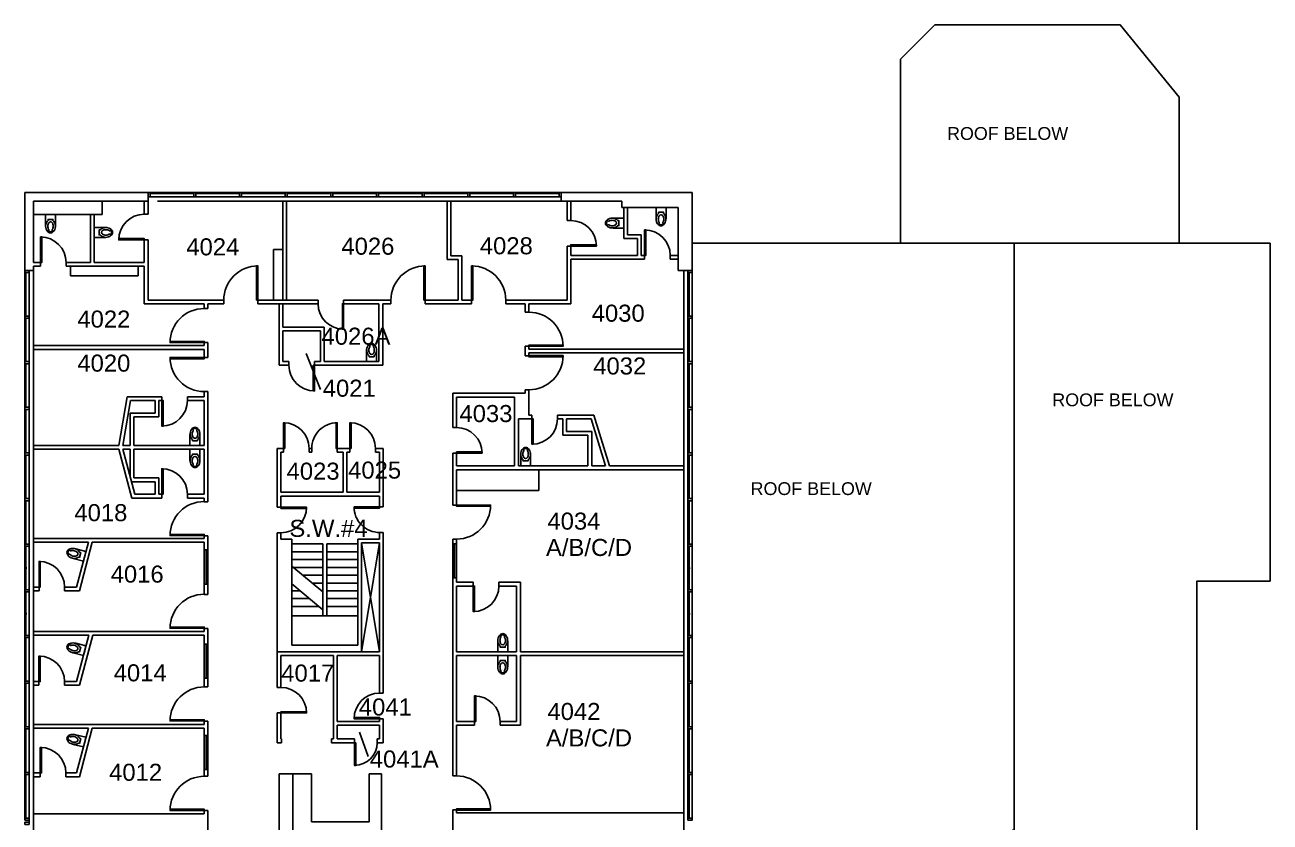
# Model space of a CAD drawing. Header units: inches. Extents: x -1050 to 5570, y -48 to 4302.
# Drawn here: x 2358 to 4110, y 3179 to 4302 of the extents above; entities that cross this region are included whole.
import ezdxf

# ---------------------------------------------------------------- set-up
doc = ezdxf.new("R2010")
doc.units = ezdxf.units.IN
doc.header["$LTSCALE"] = 98
doc.header["$MEASUREMENT"] = 0
doc.layers.get('0').update_dxf_attribs({"linetype": 'CONTINUOUS'})
for name, color, linetype in [('A-ANNO-ROOM', 4, 'CONTINUOUS'), ('A-ANNO-TEXT', 4, 'CONTINUOUS'), ('A-DOOR', 2, 'CONTINUOUS'), ('A-FLOR-CASE', 3, 'CONTINUOUS'), ('A-FLOR-PFIX', 2, 'CONTINUOUS'), ('A-FLOR-STRS', 2, 'CONTINUOUS'), ('A-GLAZ', 2, 'CONTINUOUS'), ('A-GLAZ-SILL', 1, 'CONTINUOUS'), ('A-ROOF-LEVL-THIN', 1, 'CONTINUOUS'), ('A-SHAFT', 1, 'CONTINUOUS'), ('A-WALL-FULL', 6, 'CONTINUOUS')]:
    doc.layers.add(name, color=color, linetype=linetype)
doc.styles.add('Arial', font='arial.ttf')

# ---------------------------------------------------------------- blocks, each defined once
blk = doc.blocks.new('WC')
for p, q in [((21.068753, -2.504894), (21.068753, -2.504894)), ((23.831759, -3.603083), (23.831759, -3.603083))]:
    blk.add_line(p, q)
for points in [[(16.399601, -6.93083, -0.022673), (14.875, -7), (0, -7), (0, -3.020761), (0, 0), (0, 3.020761), (0, 7), (14.875, 7)], [(16.211212, -6.937926, -0.074934), (12.562014, -6.387938, -0.085426), (9.670474, -4.920528, -0.066386), (8.264603, -3.550098), (6.711212, -3.550098), (6.711212, 3.449902), (8.264603, 3.449902, -0.066386), (9.670474, 4.820333, -0.085426), (12.562014, 6.287743, -0.111314), (17.991061, 6.709134)], [(23.722377, 3.991504, -0.562484), (23.529526, 3.158962), (21.300368, 2.424162, -0.238976), (20.853364, 2.492058, 0.08035), (18.976205, 3.421006, 0.074934), (16.211212, 3.837731, 0.074934), (13.446218, 3.421006, 0.085426), (11.462194, 2.414145, 0.066386), (10.624271, 1.597345, 0.330534), (10.624271, -1.69754, 0.066386), (11.462194, -2.51434, 0.085426), (13.446218, -3.521201, 0.074934), (16.211212, -3.937926, 0.074934), (18.976205, -3.521201, 0.08035), (20.853364, -2.592253, -0.238976), (21.300368, -2.524357), (23.503493, -3.250575, -0.549653), (23.710095, -4.069149)], [(25.75, 0, 0.143932), (25.015482, 2.498761, 0.107177), (22.564786, 4.949747, 0.077997), (19.212481, 6.431696, 0.065232), (14.875, 7)], [(24.25, 0, 0.143932), (23.754089, 1.687041, 0.059203), (22.750942, 2.902316)], [(22.67201, -2.976493, 0.063273), (23.754089, -1.687041, 0.143932), (24.25, 0)], [(23.748064, -4.023967, 0.06085), (25.015482, -2.498761, 0.143932), (25.75, 0)]]:
    blk.add_lwpolyline(points, format="xyb")
for centre, radius, start, end in [((16.211212, 5.443363), 12.38129, 270, 287.141641), ((17.043143, 2.746106), 9.558648, 287.141641, 306.672481), ((18.316811, 1.035634), 7.426057, 306.672481, 316.574161)]:
    blk.add_arc(centre, radius, start, end)
blk = doc.blocks.new('*U31')
for p, q in [((0, 0), (0, 0)), ((48, 0), (48, 0))]:
    blk.add_line(p, q)
blk.add_lwpolyline([(0, 0), (0, -48), (1.75, -48), (1.75, 0)], close=True)
blk.add_arc((0, 0), 48, 270, 0)
blk = doc.blocks.new('*U32')
for p, q in [((0, 0), (0, 0)), ((-48, 0), (-48, 0))]:
    blk.add_line(p, q)
blk.add_lwpolyline([(0, 0), (0, -48), (-1.75, -48), (-1.75, 0)], close=True)
blk.add_arc((0, 0), 48, 180, 270)
blk = doc.blocks.new('*U30')
for p, q in [((0, 0), (0, 0)), ((-36, 0), (-36, 0))]:
    blk.add_line(p, q)
blk.add_lwpolyline([(0, 0), (0, 36), (-1.75, 36), (-1.75, 0)], close=True)
blk.add_arc((0, 0), 36, 90, 180)
blk = doc.blocks.new('*U33')
for p, q in [((0, 0), (0, 0)), ((-36, 0), (-36, 0))]:
    blk.add_line(p, q)
blk.add_lwpolyline([(0, 0), (0, -36), (-1.75, -36), (-1.75, 0)], close=True)
blk.add_arc((0, 0), 36, 180, 270)
blk = doc.blocks.new('*U34')
for p, q in [((0, 0), (0, 0)), ((-48, 0), (-48, 0))]:
    blk.add_line(p, q)
blk.add_lwpolyline([(0, 0), (0, -48), (-1.75, -48), (-1.75, 0)], close=True)
blk.add_arc((0, 0), 48, 180, 270)
blk = doc.blocks.new('*U35')
for p, q in [((0, 0), (0, 0)), ((48, 0), (48, 0))]:
    blk.add_line(p, q)
blk.add_lwpolyline([(0, 0), (0, -48), (1.75, -48), (1.75, 0)], close=True)
blk.add_arc((0, 0), 48, 270, 0)
blk = doc.blocks.new('*U36')
for p, q in [((0, 0), (0, 0)), ((36, 0), (36, 0))]:
    blk.add_line(p, q)
blk.add_lwpolyline([(0, 0), (0, 36), (1.75, 36), (1.75, 0)], close=True)
blk.add_arc((0, 0), 36, 0, 90)
blk = doc.blocks.new('*U37')
for p, q in [((0, 0), (0, 0)), ((-36, 0), (-36, 0))]:
    blk.add_line(p, q)
blk.add_lwpolyline([(0, 0), (0, 36), (-1.75, 36), (-1.75, 0)], close=True)
blk.add_arc((0, 0), 36, 90, 180)
blk = doc.blocks.new('*U38')
for p, q in [((0, 0), (0, 0)), ((-36, 0), (-36, 0))]:
    blk.add_line(p, q)
blk.add_lwpolyline([(0, 0), (0, -36), (-1.75, -36), (-1.75, 0)], close=True)
blk.add_arc((0, 0), 36, 180, 270)
blk = doc.blocks.new('*U39')
for p, q in [((0, 0), (0, 0)), ((-48, 0), (-48, 0))]:
    blk.add_line(p, q)
blk.add_lwpolyline([(0, 0), (0, 48), (-1.75, 48), (-1.75, 0)], close=True)
blk.add_arc((0, 0), 48, 90, 180)
blk = doc.blocks.new('*U40')
for p, q in [((0, 0), (0, 0)), ((48, 0), (48, 0))]:
    blk.add_line(p, q)
blk.add_lwpolyline([(0, 0), (0, 48), (1.75, 48), (1.75, 0)], close=True)
blk.add_arc((0, 0), 48, 0, 90)
blk = doc.blocks.new('*U120')
for p, q in [((0, 0), (0, 0)), ((-32, 0), (-32, 0))]:
    blk.add_line(p, q)
blk.add_lwpolyline([(0, 0), (0, 32), (-1.75, 32), (-1.75, 0)], close=True)
blk.add_arc((0, 0), 32, 90, 180)
blk = doc.blocks.new('*U43')
for p, q in [((0, 0), (0, 0)), ((36, 0), (36, 0))]:
    blk.add_line(p, q)
blk.add_lwpolyline([(0, 0), (0, -36), (1.75, -36), (1.75, 0)], close=True)
blk.add_arc((0, 0), 36, 270, 0)
blk = doc.blocks.new('*U42')
for p, q in [((0, 0), (0, 0)), ((-36, 0), (-36, 0))]:
    blk.add_line(p, q)
blk.add_lwpolyline([(0, 0), (0, 36), (-1.75, 36), (-1.75, 0)], close=True)
blk.add_arc((0, 0), 36, 90, 180)
blk = doc.blocks.new('*U121')
for p, q in [((0, 0), (0, 0)), ((36, 0), (36, 0))]:
    blk.add_line(p, q)
blk.add_lwpolyline([(0, 0), (0, 36), (1.75, 36), (1.75, 0)], close=True)
blk.add_arc((0, 0), 36, 0, 90)
blk = doc.blocks.new('*U122')
for p, q in [((0, 0), (0, 0)), ((36, 0), (36, 0))]:
    blk.add_line(p, q)
blk.add_lwpolyline([(0, 0), (0, -36), (1.75, -36), (1.75, 0)], close=True)
blk.add_arc((0, 0), 36, 270, 0)

msp = doc.modelspace()

# ---------------------------------------------------------------- linework, layer by layer
at = {"layer": 'A-ANNO-ROOM'}
for p, q in [((2773.4, 3788.5), (2753.2, 3839)), ((2840.4, 3272), (2828.4, 3306.1))]:
    msp.add_line(p, q, dxfattribs=at)
at = {"layer": 'A-FLOR-CASE'}
for p, q in [((2707.6, 3985.5), (2707.6, 3914.4)), ((2707.6, 3985.5), (2720.5, 3985.5)), ((2421.6, 3948.3), (2421.6, 3961.9)), ((2516.8, 3961.9), (2516.8, 3948.3)), ((2516.8, 3948.3), (2421.6, 3948.3)), ((3080.6, 3675.5), (3080.6, 3646.3)), ((3080.6, 3646.3), (2964.9, 3646.3)), ((2715.3, 3247.3), (2760.7, 3247.3)), ((2715.3, 3127), (2715.3, 3247.3)), ((2734.8, 3247.3), (2734.8, 3127)), ((2760.7, 3247.3), (2760.7, 3179.7)), ((2841.9, 3247.3), (2841.9, 3179.7)), ((2841.9, 3247.3), (2859.3, 3247.3)), ((2859.3, 3127), (2859.3, 3247.3)), ((2760.7, 3179.7), (2841.9, 3179.7))]:
    msp.add_line(p, q, dxfattribs=at)
at = {"layer": 'A-FLOR-STRS'}
for p, q in [((2733.2, 3571), (2776.6, 3571)), ((2733.2, 3560), (2776.6, 3560)), ((2776.6, 3571), (2776.6, 3469.8)), ((2782.6, 3571), (2782.6, 3469.8)), ((2782.6, 3571), (2826.1, 3571)), ((2782.6, 3560), (2826.1, 3560)), ((2733.2, 3549), (2776.6, 3549)), ((2733.2, 3539.8), (2776.6, 3503.7)), ((2782.6, 3549), (2826.1, 3549)), ((2733.2, 3538), (2776.6, 3538)), ((2748.6, 3527), (2776.6, 3527)), ((2782.6, 3538), (2826.1, 3538)), ((2782.6, 3527), (2826.1, 3527)), ((2733.2, 3515), (2776.6, 3478.2)), ((2733.2, 3505), (2745, 3505)), ((2761.8, 3516), (2776.6, 3516)), ((2775.1, 3505), (2776.6, 3505)), ((2782.6, 3516), (2826.1, 3516)), ((2782.6, 3505), (2826.1, 3505)), ((2733.2, 3494), (2758, 3494)), ((2782.6, 3494), (2826.1, 3494)), ((2733.2, 3483), (2770.9, 3483)), ((2733.2, 3469.8), (2826.1, 3469.8)), ((2782.6, 3483), (2826.1, 3483))]:
    msp.add_line(p, q, dxfattribs=at)
at = {"layer": 'A-GLAZ'}
for p, q in [((2533.9, 4065.7), (2595.1, 4065.7)), ((2598.1, 4065.7), (2659.4, 4065.7)), ((2662.4, 4065.7), (2723.6, 4065.7)), ((2726.6, 4065.7), (2787.9, 4065.7)), ((2790.9, 4065.7), (2852.1, 4065.7)), ((2855.1, 4065.7), (2916.4, 4065.7)), ((2919.4, 4065.7), (2980.6, 4065.7)), ((2983.6, 4065.7), (3044.9, 4065.7)), ((3047.9, 4065.7), (3109.1, 4065.7)), ((2533.9, 4064.2), (2595.1, 4064.2)), ((2533.9, 4059.7), (2595.1, 4059.7)), ((2598.1, 4064.2), (2659.4, 4064.2)), ((2598.1, 4059.7), (2659.4, 4059.7)), ((2662.4, 4064.2), (2723.6, 4064.2)), ((2662.4, 4059.7), (2723.6, 4059.7)), ((2726.6, 4064.2), (2787.9, 4064.2)), ((2726.6, 4059.7), (2787.9, 4059.7)), ((2790.9, 4064.2), (2852.1, 4064.2)), ((2790.9, 4059.7), (2852.1, 4059.7)), ((2855.1, 4064.2), (2916.4, 4064.2)), ((2855.1, 4059.7), (2916.4, 4059.7)), ((2919.4, 4064.2), (2980.6, 4064.2)), ((2919.4, 4059.7), (2980.6, 4059.7)), ((2983.6, 4064.2), (3044.9, 4064.2)), ((2983.6, 4059.7), (3044.9, 4059.7)), ((3047.9, 4064.2), (3109.1, 4064.2)), ((3047.9, 4059.7), (3109.1, 4059.7)), ((2357.6, 3891.9), (2357.6, 3953.2)), ((2359.1, 3891.9), (2359.1, 3953.2)), ((2363.6, 3891.9), (2363.6, 3953.2)), ((3290.6, 3891.9), (3290.6, 3953.2)), ((3292.1, 3891.9), (3292.1, 3953.2)), ((3296.6, 3891.9), (3296.6, 3953.2)), ((2357.6, 3827.7), (2357.6, 3888.9)), ((2359.1, 3827.7), (2359.1, 3888.9)), ((2363.6, 3827.7), (2363.6, 3888.9)), ((3290.6, 3827.7), (3290.6, 3888.9)), ((3292.1, 3827.7), (3292.1, 3888.9)), ((3296.6, 3827.7), (3296.6, 3888.9)), ((2357.6, 3763.4), (2357.6, 3824.7)), ((2359.1, 3763.4), (2359.1, 3824.7)), ((2363.6, 3763.4), (2363.6, 3824.7)), ((3290.6, 3763.4), (3290.6, 3824.7)), ((3292.1, 3763.4), (3292.1, 3824.7)), ((3296.6, 3763.4), (3296.6, 3824.7)), ((2357.6, 3699.2), (2357.6, 3760.4)), ((2359.1, 3699.2), (2359.1, 3760.4)), ((2363.6, 3699.2), (2363.6, 3760.4)), ((3290.6, 3699.2), (3290.6, 3760.4)), ((3292.1, 3699.2), (3292.1, 3760.4)), ((3296.6, 3699.2), (3296.6, 3760.4)), ((2357.6, 3634.9), (2357.6, 3696.2)), ((2359.1, 3634.9), (2359.1, 3696.2)), ((2363.6, 3634.9), (2363.6, 3696.2)), ((3290.6, 3634.9), (3290.6, 3696.2)), ((3292.1, 3634.9), (3292.1, 3696.2)), ((3296.6, 3634.9), (3296.6, 3696.2)), ((2357.6, 3570.7), (2357.6, 3631.9)), ((2359.1, 3570.7), (2359.1, 3631.9)), ((2363.6, 3570.7), (2363.6, 3631.9)), ((3290.6, 3570.7), (3290.6, 3631.9)), ((3292.1, 3570.7), (3292.1, 3631.9)), ((3296.6, 3570.7), (3296.6, 3631.9)), ((2357.6, 3506.4), (2357.6, 3567.7)), ((2359.1, 3506.4), (2359.1, 3567.7)), ((2363.6, 3506.4), (2363.6, 3567.7)), ((2609.9, 3562.6), (2609.9, 3514.6)), ((2612.6, 3562.6), (2612.6, 3514.6)), ((2615.2, 3562.6), (2615.2, 3514.6)), ((2959.7, 3571.4), (2959.7, 3523.4)), ((2962.3, 3571.4), (2962.3, 3523.4)), ((2964.9, 3571.4), (2964.9, 3523.4)), ((3290.6, 3506.4), (3290.6, 3567.7)), ((3292.1, 3506.4), (3292.1, 3567.7)), ((3296.6, 3506.4), (3296.6, 3567.7)), ((2357.6, 3442.2), (2357.6, 3503.4)), ((2359.1, 3442.2), (2359.1, 3503.4)), ((2363.6, 3442.2), (2363.6, 3503.4)), ((3290.6, 3442.2), (3290.6, 3503.4)), ((3292.1, 3442.2), (3292.1, 3503.4)), ((3296.6, 3442.2), (3296.6, 3503.4)), ((2357.6, 3377.9), (2357.6, 3439.2)), ((2359.1, 3377.9), (2359.1, 3439.2)), ((2363.6, 3377.9), (2363.6, 3439.2)), ((3290.6, 3377.9), (3290.6, 3439.2)), ((3292.1, 3377.9), (3292.1, 3439.2)), ((3296.6, 3377.9), (3296.6, 3439.2)), ((2609.9, 3430.1), (2609.9, 3382.1)), ((2612.6, 3430.1), (2612.6, 3382.1)), ((2615.2, 3430.1), (2615.2, 3382.1)), ((2357.6, 3313.7), (2357.6, 3374.9)), ((2359.1, 3313.7), (2359.1, 3374.9)), ((2363.6, 3313.7), (2363.6, 3374.9)), ((3290.6, 3313.7), (3290.6, 3374.9)), ((3292.1, 3313.7), (3292.1, 3374.9)), ((3296.6, 3313.7), (3296.6, 3374.9)), ((2357.6, 3249.4), (2357.6, 3310.7)), ((2359.1, 3249.4), (2359.1, 3310.7)), ((2363.6, 3249.4), (2363.6, 3310.7)), ((2609.9, 3301.3), (2609.9, 3253.3)), ((2612.6, 3301.3), (2612.6, 3253.3)), ((2615.2, 3301.3), (2615.2, 3253.3)), ((3290.6, 3249.4), (3290.6, 3310.7)), ((3292.1, 3249.4), (3292.1, 3310.7)), ((3296.6, 3249.4), (3296.6, 3310.7)), ((2357.6, 3185.2), (2357.6, 3246.4)), ((2359.1, 3185.2), (2359.1, 3246.4)), ((2363.6, 3185.2), (2363.6, 3246.4)), ((3290.6, 3185.2), (3290.6, 3246.4)), ((3292.1, 3185.2), (3292.1, 3246.4)), ((3296.6, 3185.2), (3296.6, 3246.4))]:
    msp.add_line(p, q, dxfattribs=at)
at = {"layer": 'A-GLAZ-SILL'}
for p, q in [((3112.1, 4053.7), (2544.1, 4053.7)), ((2369.6, 2662.2), (2369.6, 3956.2)), ((3284.6, 2469.4), (3284.6, 3956.2))]:
    msp.add_line(p, q, dxfattribs=at)
at = {"layer": 'A-ROOF-LEVL-THIN'}
for points in [[(3981.7, 3994.7), (3981.7, 4200.2), (3898.7, 4301.8), (3637.7, 4301.8), (3589.6, 4253.7), (3589.6, 3994.7), (3296.7, 3994.7)], [(3589.6, 3994.7), (4109.6, 3994.7)], [(3749.6, 3994.7), (3749.6, 3168.2), (3747.6, 3168.2), (3747.6, 2339.4)], [(4006.6, 2813.9), (4006.6, 3518.7), (4109.6, 3518.7), (4109.6, 3994.7)]]:
    msp.add_lwpolyline(points, dxfattribs=at)
at = {"layer": 'A-SHAFT'}
for p, q in [((2831.3, 3572.5), (2856.7, 3419)), ((2856.7, 3572.5), (2831.3, 3419))]:
    msp.add_line(p, q, dxfattribs=at)
at = {"layer": 'A-WALL-FULL'}
for p, q in [((2357.6, 4065.7), (2533.9, 4065.7)), ((2530.9, 4035.1), (2530.9, 4065.7)), ((3112.1, 4053.7), (3112.1, 4065.7)), ((2369.6, 4053.7), (2530.9, 4053.7)), ((2369.6, 3967.2), (2369.6, 4053.7)), ((2466.3, 4034.6), (2466.3, 4053.7)), ((2525.6, 4053.7), (2525.6, 4035.1)), ((2720.5, 4053.7), (2720.5, 3914.4)), ((2725.8, 4053.7), (2725.8, 3914.4)), ((2951.6, 4053.7), (2951.6, 3971.3)), ((2956.8, 4053.7), (2956.8, 3976.5)), ((3112.1, 4053.7), (3197.5, 4053.7)), ((3120.5, 4026.4), (3120.5, 4053.7)), ((3125.7, 4026.4), (3125.7, 4053.7)), ((3197.5, 4044.6), (3197.5, 4053.7)), ((2369.6, 4034.6), (2466.3, 4034.6)), ((2450.1, 4034.6), (2450.1, 3967.2)), ((2455.3, 4034.6), (2455.3, 3967.2)), ((2530.9, 4035.1), (2525.6, 4035.1)), ((3276.7, 4044.6), (3197.5, 4044.6)), ((3200.1, 4044.6), (3200.1, 4001.1)), ((3205.4, 4044.6), (3205.4, 4006.3)), ((3276.7, 4044.6), (3276.7, 3956.2)), ((3120.5, 4026.4), (3125.7, 4026.4)), ((2525.6, 3999.1), (2525.6, 3967.2)), ((2525.6, 3999.1), (2530.9, 3999.1)), ((2530.9, 3999.1), (2530.9, 3914.4)), ((3200.1, 4001.1), (3219.5, 4001.1)), ((3205.4, 4006.3), (3224.8, 4006.3)), ((3219.5, 4001.1), (3219.5, 3977.2)), ((3224.8, 4006.3), (3224.8, 3977.2)), ((3120.5, 3914.4), (3120.5, 3990.4)), ((3120.5, 3990.4), (3125.7, 3990.4)), ((3125.7, 3977.2), (3125.7, 3990.4)), ((3125.7, 3977.2), (3219.5, 3977.2)), ((3224.8, 3977.2), (3229.6, 3977.2)), ((3229.6, 3977.2), (3229.6, 3972)), ((3265.6, 3977.2), (3276.7, 3977.2)), ((3265.6, 3977.2), (3265.6, 3972)), ((2379.6, 3967.2), (2369.6, 3967.2)), ((2369.6, 3956.2), (2369.6, 3961.9)), ((2369.6, 3961.9), (2379.6, 3961.9)), ((2379.6, 3961.9), (2379.6, 3967.2)), ((2415.6, 3967.2), (2450.1, 3967.2)), ((2415.6, 3961.9), (2415.6, 3967.2)), ((2415.6, 3961.9), (2525.6, 3961.9)), ((2455.3, 3967.2), (2525.6, 3967.2)), ((2525.6, 3961.9), (2525.6, 3909.2)), ((2951.6, 3971.3), (2967.1, 3971.3)), ((2956.8, 3976.5), (2972.3, 3976.5)), ((2967.1, 3971.3), (2967.1, 3914.4)), ((2972.3, 3976.5), (2972.3, 3914.4)), ((3125.7, 3972), (3229.6, 3972)), ((3125.7, 3909.2), (3125.7, 3972)), ((3265.6, 3972), (3276.7, 3972)), ((3276.7, 3956.2), (3296.6, 3956.2)), ((2525.6, 3909.2), (2609.9, 3909.2)), ((2530.9, 3914.4), (2637.4, 3914.4)), ((2609.9, 3902.4), (2609.9, 3909.2)), ((2615.2, 3902.4), (2615.2, 3909.2)), ((2615.2, 3909.2), (2637.4, 3909.2)), ((2637.4, 3909.2), (2637.4, 3914.4)), ((2685.3, 3914.4), (2685.3, 3909.2)), ((2685.3, 3909.2), (2770.1, 3909.2)), ((2685.4, 3914.4), (2770.1, 3914.4)), ((2715.4, 3822.5), (2715.4, 3909.2)), ((2720.6, 3909.2), (2720.6, 3876.3)), ((2770.1, 3914.4), (2770.1, 3909.2)), ((2806.1, 3914.4), (2872.7, 3914.4)), ((2806.1, 3914.4), (2806.1, 3909.2)), ((2806.1, 3909.2), (2855.8, 3909.2)), ((2855.8, 3827.8), (2855.8, 3909.2)), ((2861, 3822.5), (2861, 3909.2)), ((2861, 3909.2), (2872.7, 3909.2)), ((2872.7, 3914.4), (2872.7, 3909.2)), ((2920.7, 3914.4), (2967.1, 3914.4)), ((2920.7, 3914.4), (2920.7, 3909.2)), ((2920.7, 3909.2), (2986.2, 3909.2)), ((2972.3, 3914.4), (2986.2, 3914.4)), ((2986.2, 3914.4), (2986.2, 3909.2)), ((3034.2, 3914.4), (3120.5, 3914.4)), ((3034.2, 3914.4), (3034.2, 3909.2)), ((3034.2, 3909.2), (3061.5, 3909.2)), ((3061.5, 3897.3), (3061.5, 3909.2)), ((3066.8, 3897.3), (3066.8, 3909.2)), ((3066.8, 3909.2), (3125.7, 3909.2)), ((2615.2, 3902.4), (2609.9, 3902.4)), ((3061.5, 3897.3), (3066.8, 3897.3)), ((2720.6, 3876.3), (2778.9, 3876.3)), ((2778.9, 3876.3), (2778.9, 3827.8)), ((2720.6, 3871.1), (2773.6, 3871.1)), ((2720.6, 3871.1), (2720.6, 3827.8)), ((2773.6, 3871.1), (2773.6, 3827.8)), ((2369.6, 3850.2), (2609.9, 3850.2)), ((2369.6, 3845), (2609.9, 3845)), ((2609.9, 3854.4), (2615.2, 3854.4)), ((2609.9, 3850.2), (2609.9, 3854.4)), ((2609.9, 3833.6), (2609.9, 3845)), ((2615.2, 3833.6), (2615.2, 3854.4)), ((3061.5, 3836), (3061.5, 3849.3)), ((3061.5, 3849.3), (3066.8, 3849.3)), ((3066.8, 3845.3), (3066.8, 3849.3)), ((3284.6, 3845.3), (3066.8, 3845.3)), ((3284.6, 3840), (3066.8, 3840)), ((3066.8, 3836.1), (3066.8, 3840)), ((2609.9, 3833.6), (2615.2, 3833.6)), ((2715.4, 3822.5), (2729.1, 3822.5)), ((2720.6, 3827.8), (2729.1, 3827.8)), ((2729.1, 3827.8), (2729.1, 3822.5)), ((2765.1, 3827.8), (2773.6, 3827.8)), ((2765.1, 3827.8), (2765.1, 3822.5)), ((2765.1, 3822.5), (2861, 3822.5)), ((2778.9, 3827.8), (2855.8, 3827.8)), ((3061.5, 3836), (3066.8, 3836)), ((2609.9, 3785.6), (2615.2, 3785.6)), ((2609.9, 3778.2), (2609.9, 3785.6)), ((2615.2, 3630.5), (2615.2, 3785.6)), ((3061.5, 3783.2), (3061.5, 3788.1)), ((3061.5, 3788.1), (3066.8, 3788.1)), ((3066.8, 3752.5), (3066.8, 3788.1)), ((2489.9, 3709.6), (2501.7, 3778.2)), ((2495.2, 3709.6), (2506.1, 3773)), ((2501.7, 3778.2), (2550.2, 3778.2)), ((2506.1, 3773), (2540.9, 3773)), ((2540.9, 3773), (2540.9, 3755.2)), ((2546.2, 3773), (2546.2, 3749.9)), ((2546.2, 3773), (2550.2, 3773)), ((2550.2, 3778.2), (2550.2, 3773)), ((2586.2, 3778.2), (2609.9, 3778.2)), ((2586.2, 3778.2), (2586.2, 3773)), ((2586.2, 3773), (2609.9, 3773)), ((2609.9, 3709.6), (2609.9, 3773)), ((2959.7, 3734.9), (2959.7, 3783.2)), ((3061.5, 3783.2), (2959.7, 3783.2)), ((2964.9, 3734.9), (2964.9, 3777.9)), ((3046.6, 3777.9), (2964.9, 3777.9)), ((3046.6, 3777.9), (3046.6, 3680.8)), ((2540.9, 3755.2), (2505.6, 3755.2)), ((2505.6, 3709.6), (2505.6, 3755.2)), ((2546.2, 3749.9), (2510.9, 3749.9)), ((2510.9, 3709.6), (2510.9, 3749.9)), ((3071, 3752.5), (3066.8, 3752.5)), ((3071, 3747.3), (3071, 3752.5)), ((3158.3, 3752.5), (3107, 3752.5)), ((3107, 3752.5), (3107, 3747.3)), ((3180, 3680.8), (3158.3, 3752.5)), ((2959.7, 3734.9), (2964.9, 3734.9)), ((3071, 3747.3), (3051.9, 3747.3)), ((3051.9, 3747.3), (3051.9, 3680.8)), ((3114.5, 3747.3), (3107, 3747.3)), ((3114.5, 3747.3), (3114.5, 3724.2)), ((3154.4, 3747.3), (3119.8, 3747.3)), ((3119.8, 3747.3), (3119.8, 3729.5)), ((3174.5, 3680.8), (3154.4, 3747.3)), ((3114.5, 3724.2), (3149.8, 3724.2)), ((3119.8, 3729.5), (3155.1, 3729.5)), ((3149.8, 3680.8), (3149.8, 3724.2)), ((3155.1, 3680.8), (3155.1, 3729.5)), ((2369.6, 3709.6), (2489.9, 3709.6)), ((2369.6, 3704.3), (2490, 3704.3)), ((2508.2, 3635.7), (2490, 3704.3)), ((2495.2, 3709.6), (2505.6, 3709.6)), ((2512.2, 3641), (2495.5, 3704.3)), ((2495.5, 3704.3), (2505.6, 3704.3)), ((2505.6, 3704.3), (2505.6, 3665.8)), ((2510.9, 3709.6), (2609.9, 3709.6)), ((2510.9, 3704.3), (2510.9, 3664)), ((2510.9, 3704.3), (2609.9, 3704.3)), ((2609.9, 3641), (2609.9, 3704.3)), ((2712.7, 3622.8), (2712.7, 3705.6)), ((2712.7, 3705.6), (2721.4, 3705.6)), ((2717.9, 3700.3), (2721.4, 3700.3)), ((2717.9, 3643.8), (2717.9, 3700.3)), ((2721.4, 3705.6), (2721.4, 3700.3)), ((2757.4, 3705.6), (2761.2, 3705.6)), ((2757.4, 3705.6), (2757.4, 3700.3)), ((2757.4, 3700.3), (2761.2, 3700.3)), ((2761.2, 3705.6), (2761.2, 3700.3)), ((2797.2, 3705.6), (2814.9, 3705.6)), ((2797.2, 3705.6), (2797.2, 3700.3)), ((2797.2, 3700.3), (2805.3, 3700.3)), ((2805.3, 3700.3), (2805.3, 3643.8)), ((2810.6, 3700.3), (2810.6, 3643.8)), ((2810.6, 3700.3), (2814.9, 3700.3)), ((2814.9, 3700.3), (2814.9, 3705.6)), ((2850.9, 3705.6), (2861.9, 3705.6)), ((2850.9, 3705.6), (2850.9, 3700.3)), ((2850.9, 3700.3), (2856.7, 3700.3)), ((2856.7, 3643.8), (2856.7, 3700.3)), ((2861.9, 3623.2), (2861.9, 3705.6)), ((2959.7, 3625.8), (2959.7, 3698.9)), ((2959.7, 3698.9), (2964.9, 3698.9)), ((2964.9, 3680.8), (2964.9, 3698.9)), ((3046.6, 3680.8), (2964.9, 3680.8)), ((3149.8, 3680.8), (3051.9, 3680.8)), ((3174.5, 3680.8), (3155.1, 3680.8)), ((3284.6, 3680.8), (3180, 3680.8)), ((2546.2, 3664), (2510.9, 3664)), ((2546.2, 3641), (2546.2, 3664)), ((2964.9, 3625.8), (2964.9, 3675.5)), ((2964.9, 3675.5), (3284.6, 3675.5)), ((3046.6, 3675.5), (3046.6, 3675.4)), ((3051.9, 3675.5), (3051.9, 3675.4)), ((2540.9, 3658.7), (2508.3, 3658.7)), ((2540.9, 3641), (2540.9, 3658.7)), ((2508.2, 3635.7), (2550.2, 3635.7)), ((2512.2, 3641), (2540.9, 3641)), ((2546.2, 3641), (2550.2, 3641)), ((2550.2, 3635.7), (2550.2, 3641)), ((2586.2, 3641), (2609.9, 3641)), ((2586.2, 3635.7), (2586.2, 3641)), ((2586.2, 3635.7), (2609.9, 3635.7)), ((2609.9, 3630.5), (2609.9, 3635.7)), ((2609.9, 3630.5), (2615.2, 3630.5)), ((2717.9, 3643.8), (2805.3, 3643.8)), ((2717.9, 3638.5), (2856.7, 3638.5)), ((2717.9, 3622.8), (2717.9, 3638.5)), ((2810.6, 3643.8), (2856.7, 3643.8)), ((2856.7, 3623.2), (2856.7, 3638.5)), ((2712.7, 3622.8), (2717.9, 3622.8)), ((2856.7, 3623.2), (2861.9, 3623.2)), ((2959.7, 3625.8), (2964.9, 3625.8)), ((2369.6, 3578.6), (2609.9, 3578.6)), ((2609.9, 3582.6), (2615.2, 3582.6)), ((2609.9, 3578.6), (2609.9, 3582.6)), ((2615.2, 3562.6), (2615.2, 3582.6)), ((2712.7, 3369.1), (2712.7, 3586.8)), ((2712.7, 3586.8), (2717.9, 3586.8)), ((2717.9, 3577.8), (2717.9, 3586.8)), ((2717.9, 3577.8), (2733.2, 3577.8)), ((2733.2, 3577.8), (2733.2, 3428.4)), ((2826.1, 3428.4), (2826.1, 3577.8)), ((2826.1, 3577.8), (2856.7, 3577.8)), ((2856.7, 3577.8), (2856.7, 3587.2)), ((2856.7, 3587.2), (2861.9, 3587.2)), ((2861.9, 3361), (2861.9, 3587.2)), ((2959.7, 3577.8), (2964.9, 3577.8)), ((2959.7, 3571.4), (2959.7, 3577.8)), ((2964.9, 3571.4), (2964.9, 3577.8)), ((2369.6, 3573.4), (2446.9, 3573.4)), ((2430.3, 3510.4), (2446.9, 3573.4)), ((2434.3, 3505.2), (2452.4, 3573.4)), ((2452.4, 3573.4), (2609.9, 3573.4)), ((2609.9, 3562.6), (2609.9, 3573.4)), ((2609.9, 3562.6), (2615.2, 3562.6)), ((2831.3, 3419), (2831.3, 3572.5)), ((2831.3, 3572.5), (2856.7, 3572.5)), ((2856.7, 3419), (2856.7, 3572.5)), ((2964.9, 3571.4), (2959.7, 3571.4)), ((2959.7, 3244.4), (2959.7, 3523.4)), ((2964.9, 3523.4), (2959.7, 3523.4)), ((2964.9, 3517), (2964.9, 3523.4)), ((2369.6, 3510.4), (2377.5, 3510.4)), ((2369.6, 3505.2), (2377.5, 3505.2)), ((2377.5, 3510.4), (2377.5, 3505.2)), ((2413.5, 3510.4), (2430.3, 3510.4)), ((2413.5, 3510.4), (2413.5, 3505.2)), ((2413.5, 3505.2), (2434.3, 3505.2)), ((2609.9, 3500), (2609.9, 3514.6)), ((2609.9, 3514.6), (2615.2, 3514.6)), ((2615.2, 3500), (2615.2, 3514.6)), ((2964.9, 3517), (2988.5, 3517)), ((2964.9, 3511.8), (2988.5, 3511.8)), ((2964.9, 3419), (2964.9, 3511.8)), ((2988.5, 3517), (2988.5, 3511.8)), ((3024.5, 3517), (3054.8, 3517)), ((3024.5, 3517), (3024.5, 3511.8)), ((3024.5, 3511.8), (3049.5, 3511.8)), ((3049.5, 3511.8), (3049.5, 3419)), ((3054.8, 3517), (3054.8, 3419)), ((2615.2, 3500), (2609.9, 3500)), ((2609.9, 3452.1), (2615.2, 3452)), ((2609.9, 3447.7), (2609.9, 3452)), ((2615.2, 3430.1), (2615.2, 3452)), ((2369.6, 3447.7), (2609.9, 3447.7)), ((2369.6, 3442.5), (2447.5, 3442.5)), ((2430.3, 3377.2), (2447.5, 3442.5)), ((2434.3, 3372), (2453, 3442.5)), ((2453, 3442.5), (2609.9, 3442.5)), ((2609.9, 3430.1), (2609.9, 3442.5)), ((2609.9, 3430.1), (2615.2, 3430.1)), ((2712.7, 3419), (2856.7, 3419)), ((2733.2, 3428.4), (2826.1, 3428.4)), ((2964.9, 3419), (3049.5, 3419)), ((3054.8, 3419), (3284.6, 3419)), ((2717.9, 3413.8), (2792, 3413.8)), ((2717.9, 3369.1), (2717.9, 3413.8)), ((2792, 3413.8), (2792, 3296.5)), ((2797.2, 3413.8), (2797.2, 3321)), ((2797.2, 3413.8), (2856.7, 3413.8)), ((2856.7, 3361), (2856.7, 3413.8)), ((2964.9, 3413.8), (3049.5, 3413.8)), ((2964.9, 3321), (2964.9, 3413.8)), ((3049.5, 3413.8), (3049.5, 3321)), ((3054.8, 3413.8), (3054.8, 3315.8)), ((3054.8, 3413.8), (3284.6, 3413.8)), ((2609.9, 3369.7), (2609.9, 3382.1)), ((2609.9, 3382.1), (2615.2, 3382.1)), ((2615.2, 3369.7), (2615.2, 3382.1)), ((2369.6, 3377.2), (2377.4, 3377.2)), ((2369.6, 3372), (2377.4, 3372)), ((2377.4, 3377.2), (2377.4, 3372)), ((2413.4, 3377.2), (2430.3, 3377.2)), ((2413.4, 3377.2), (2413.4, 3372)), ((2413.4, 3372), (2434.3, 3372)), ((2609.9, 3369.7), (2615.2, 3369.7)), ((2712.7, 3369.1), (2717.9, 3369.1)), ((2856.7, 3361), (2861.9, 3361)), ((2712.7, 3291.2), (2712.7, 3333.1)), ((2712.7, 3333.1), (2717.9, 3333.1)), ((2717.9, 3296.5), (2717.9, 3333.1)), ((2369.6, 3316.8), (2609.9, 3316.8)), ((2369.6, 3311.5), (2446.9, 3311.5)), ((2430.3, 3248.6), (2446.9, 3311.5)), ((2434.3, 3243.3), (2452.4, 3311.5)), ((2452.4, 3311.5), (2609.9, 3311.5)), ((2609.9, 3321.7), (2615.2, 3321.7)), ((2609.9, 3316.8), (2609.9, 3321.7)), ((2609.9, 3301.3), (2609.9, 3311.5)), ((2615.2, 3301.3), (2615.2, 3321.7)), ((2797.2, 3321), (2856.7, 3321)), ((2797.2, 3315.7), (2856.7, 3315.7)), ((2797.2, 3315.7), (2797.2, 3296.5)), ((2856.7, 3325), (2861.9, 3325)), ((2856.7, 3321), (2856.7, 3325)), ((2856.7, 3296.5), (2856.7, 3315.7)), ((2861.9, 3291.2), (2861.9, 3325)), ((2990.2, 3321), (2964.9, 3321)), ((2964.9, 3244.4), (2964.9, 3315.8)), ((2990.2, 3315.8), (2964.9, 3315.8)), ((2990.2, 3321), (2990.2, 3315.8)), ((3049.5, 3321), (3026.2, 3321)), ((3026.2, 3321), (3026.2, 3315.8)), ((3054.8, 3315.8), (3026.2, 3315.8)), ((2609.9, 3301.3), (2615.2, 3301.3)), ((2717.9, 3296.5), (2718.8, 3296.5)), ((2718.8, 3291.2), (2718.8, 3296.5)), ((2792, 3296.5), (2789.2, 3296.5)), ((2789.2, 3291.1), (2789.2, 3296.5)), ((2797.2, 3296.5), (2821.3, 3296.5)), ((2821.3, 3296.5), (2821.3, 3291.2)), ((2853.3, 3296.5), (2856.7, 3296.5)), ((2853.3, 3291.2), (2853.3, 3296.5)), ((2712.7, 3291.2), (2717, 3291.2)), ((2717, 3291.2), (2718.8, 3291.2)), ((2789.2, 3291.2), (2821.3, 3291.2)), ((2853.3, 3291.2), (2861.9, 3291.2)), ((2369.6, 3248.6), (2379.3, 3248.6)), ((2369.6, 3243.3), (2379.3, 3243.3)), ((2379.3, 3248.6), (2379.3, 3243.3)), ((2415.3, 3248.6), (2430.3, 3248.6)), ((2415.3, 3248.6), (2415.3, 3243.3)), ((2415.3, 3243.3), (2434.3, 3243.3)), ((2609.9, 3243.9), (2609.9, 3253.3)), ((2609.9, 3253.3), (2615.2, 3253.3)), ((2609.9, 3243.9), (2615.2, 3243.9)), ((2615.2, 3243.9), (2615.2, 3253.3)), ((2959.7, 3244.4), (2964.9, 3244.4)), ((2609.9, 3191), (2369.6, 3191)), ((2609.9, 3195.9), (2615.2, 3195.9)), ((2609.9, 3191), (2609.9, 3195.9)), ((2615.2, 3165.4), (2615.2, 3195.9)), ((2959.7, 3162.1), (2959.7, 3196.6)), ((2959.7, 3196.6), (2964.9, 3196.6)), ((2964.9, 3196.6), (2964.9, 3192.7)), ((2964.9, 3192.7), (3284.6, 3192.7))]:
    msp.add_line(p, q, dxfattribs=at)
for points in [[(2363.6, 3956.2), (2363.6, 3953.2), (2357.6, 3953.2), (2357.6, 4065.7)], [(2533.9, 4065.7), (2533.9, 4059.7), (2530.9, 4059.7)], [(3112.1, 4059.7), (3109.1, 4059.7), (3109.1, 4065.7), (3296.6, 4065.7)], [(3296.6, 4065.7), (3296.6, 3953.2), (3290.6, 3953.2), (3290.6, 3956.2), (3290.6, 3956.2)], [(2369.6, 3956.2), (2357.6, 3956.2), (2357.6, 3956.2)], [(2363.6, 3185.2), (2357.6, 3185.2), (2357.6, 3182.2), (2363.6, 3182.2)], [(2363.6, 3179.2), (2357.6, 3179.2), (2357.6, 3176.2), (2363.6, 3176.2), (2363.6, 3185.2)]]:
    msp.add_lwpolyline(points, dxfattribs=at)
for points in [[(2598.1, 4065.7), (2595.1, 4065.7), (2595.1, 4059.7), (2598.1, 4059.7)], [(2659.4, 4065.7), (2662.4, 4065.7), (2662.4, 4059.7), (2659.4, 4059.7)], [(2726.6, 4065.7), (2723.6, 4065.7), (2723.6, 4059.7), (2726.6, 4059.7)], [(2787.9, 4065.7), (2790.9, 4065.7), (2790.9, 4059.7), (2787.9, 4059.7)], [(2855.1, 4065.7), (2852.1, 4065.7), (2852.1, 4059.7), (2855.1, 4059.7)], [(2916.4, 4065.7), (2919.4, 4065.7), (2919.4, 4059.7), (2916.4, 4059.7)], [(2983.6, 4065.7), (2980.6, 4065.7), (2980.6, 4059.7), (2983.6, 4059.7)], [(3044.9, 4065.7), (3047.9, 4065.7), (3047.9, 4059.7), (3044.9, 4059.7)], [(2357.6, 3888.9), (2357.6, 3891.9), (2363.6, 3891.9), (2363.6, 3888.9)], [(3290.6, 3888.9), (3290.6, 3891.9), (3296.6, 3891.9), (3296.6, 3888.9)], [(2357.6, 3827.7), (2357.6, 3824.7), (2363.6, 3824.7), (2363.6, 3827.7)], [(3290.6, 3827.7), (3290.6, 3824.7), (3296.6, 3824.7), (3296.6, 3827.7)], [(2357.6, 3760.4), (2357.6, 3763.4), (2363.6, 3763.4), (2363.6, 3760.4)], [(3290.6, 3760.4), (3290.6, 3763.4), (3296.6, 3763.4), (3296.6, 3760.4)], [(2357.6, 3699.2), (2357.6, 3696.2), (2363.6, 3696.2), (2363.6, 3699.2)], [(3290.6, 3699.2), (3290.6, 3696.2), (3296.6, 3696.2), (3296.6, 3699.2)], [(2357.6, 3631.9), (2357.6, 3634.9), (2363.6, 3634.9), (2363.6, 3631.9)], [(3290.6, 3631.9), (3290.6, 3634.9), (3296.6, 3634.9), (3296.6, 3631.9)], [(2357.6, 3570.7), (2357.6, 3567.7), (2363.6, 3567.7), (2363.6, 3570.7)], [(3290.6, 3570.7), (3290.6, 3567.7), (3296.6, 3567.7), (3296.6, 3570.7)], [(2357.6, 3538.1), (2359.6, 3538.1), (2359.6, 3536.1), (2357.6, 3536.1)], [(3290.6, 3538.1), (3292.6, 3538.1), (3292.6, 3536.1), (3290.6, 3536.1)], [(2357.6, 3503.4), (2357.6, 3506.4), (2363.6, 3506.4), (2363.6, 3503.4)], [(3290.6, 3503.4), (3290.6, 3506.4), (3296.6, 3506.4), (3296.6, 3503.4)], [(2357.6, 3473.8), (2359.6, 3473.8), (2359.6, 3471.8), (2357.6, 3471.8)], [(3290.6, 3473.8), (3292.6, 3473.8), (3292.6, 3471.8), (3290.6, 3471.8)], [(2357.6, 3442.2), (2357.6, 3439.2), (2363.6, 3439.2), (2363.6, 3442.2)], [(3290.6, 3442.2), (3290.6, 3439.2), (3296.6, 3439.2), (3296.6, 3442.2)], [(2357.6, 3374.9), (2357.6, 3377.9), (2363.6, 3377.9), (2363.6, 3374.9)], [(3290.6, 3374.9), (3290.6, 3377.9), (3296.6, 3377.9), (3296.6, 3374.9)], [(2357.6, 3313.7), (2357.6, 3310.7), (2363.6, 3310.7), (2363.6, 3313.7)], [(3290.6, 3313.7), (3290.6, 3310.7), (3296.6, 3310.7), (3296.6, 3313.7)], [(2357.6, 3246.4), (2357.6, 3249.4), (2363.6, 3249.4), (2363.6, 3246.4)], [(3290.6, 3246.4), (3290.6, 3249.4), (3296.6, 3249.4), (3296.6, 3246.4)], [(3290.6, 3185.2), (3290.6, 3182.2), (3296.6, 3182.2), (3296.6, 3185.2)]]:
    msp.add_lwpolyline(points, close=True, dxfattribs=at)

# ---------------------------------------------------------------- block references
at = {"layer": 'A-DOOR'}
for name, p, rotation in [('*U33', (2525.6, 3999.1), 270), ('*U30', (3125.7, 3990.4), 270), ('*U33', (3229.6, 3977.2), 180), ('*U33', (2379.6, 3967.2), 180), ('*U35', (2685.4, 3914.4), 180), ('*U35', (2920.7, 3914.4), 180), ('*U34', (2986.2, 3914.4), 180), ('*U36', (2806.1, 3909.2), 180), ('*U40', (2609.9, 3854.5), 90), ('*U31', (3066.8, 3849.3), 90), ('*U39', (2609.9, 3833.6), 90), ('*U36', (2765.1, 3822.5), 180), ('*U32', (3066.8, 3836.1), 90), ('*U37', (2550.2, 3773), 180), ('*U33', (2721.5, 3705.6), 180), ('*U122', (2797.2, 3705.6), 180), ('*U33', (2814.9, 3705.6), 180), ('*U30', (2964.9, 3698.9), 270), ('*U30', (3071, 3747.3), 180), ('*U38', (2550.2, 3641), 180), ('*U40', (2609.9, 3582.8), 90), ('*U121', (2717.9, 3622.8), 270), ('*U43', (2856.7, 3623.2), 270), ('*U32', (2964.9, 3625.8), 90), ('*U38', (2377.5, 3510.4), 180), ('*U30', (2988.5, 3511.8), 180), ('*U40', (2609.9, 3452.3), 90), ('*U38', (2377.4, 3377.2), 180), ('*U40', (2609.9, 3321.8), 90), ('*U42', (2717.9, 3333.1), 270), ('*U38', (2856.7, 3325), 270), ('*U33', (2990.2, 3321), 180), ('*U38', (2379.3, 3248.6), 180), ('*U120', (2821.3, 3291.2), 180), ('*U40', (2609.9, 3195.9), 90), ('*U31', (2964.9, 3196.4), 90)]:
    msp.add_blockref(name, p, dxfattribs=dict(at, rotation=rotation))
at = {"layer": 'A-FLOR-PFIX'}
for p, rotation in [((2393.7, 4034.6), 270), ((3200.1, 4022.7), 180), ((3252.7, 4044.6), 270), ((2845.3, 3827.8), 90), ((2596.9, 3709.6), 90), ((3030, 3413.8), 270)]:
    msp.add_blockref('WC', p, dxfattribs=dict(at, rotation=rotation))
msp.add_blockref('WC', (2455.3, 4009.6), dxfattribs=at)
at = {"layer": 'A-FLOR-PFIX', "xscale": -1}
for p, rotation in [((2596.9, 3704.3), 90), ((3062.2, 3681.1), 270), ((2441.8, 3553.8), 345.6542176862427), ((3030, 3419), 270), ((2441.8, 3420.7), 345.6542176862427), ((2441.8, 3292), 345.6542176862427)]:
    msp.add_blockref('WC', p, dxfattribs=dict(at, rotation=rotation))

# ---------------------------------------------------------------- texts
at = {"layer": 'A-ANNO-ROOM', "style": 'Arial'}
for s, p in [('4024', (2584.7, 3977.3)), ('4026', (2802.9, 3978.2)), ('4028', (2997.7, 3978.8)), ('4030', (3155.1, 3883.9)), ('4022', (2431.4, 3875.6)), ('4026A', (2775, 3851.5)), ('4020', (2431.4, 3813.6)), ('4032', (3157.3, 3809.6)), ('4021', (2776.7, 3778.3)), ('4033', (2969, 3742.6)), ('4023', (2725.8, 3661.5)), ('4025', (2812.4, 3663)), ('4018', (2427.2, 3603.1)), ('4034', (3092.8, 3591.2)), ('S.W.#4', (2729.8, 3581)), ('A/B/C/D', (3090.8, 3554.1)), ('4016', (2478.3, 3516.6)), ('4014', (2482.5, 3377.6)), ('4017', (2718.3, 3377.2)), ('4041', (2827.5, 3329.5)), ('4042', (3092.8, 3323.2)), ('A/B/C/D', (3090.8, 3286)), ('4041A', (2842.9, 3256.2)), ('4012', (2476.1, 3237.6))]:
    msp.add_text(s, height=24, dxfattribs=at).set_placement(p)
at = {"layer": 'A-ANNO-TEXT', "char_height": 18, "attachment_point": 1, "style": 'Arial'}
for insert in [(3655.1, 4157.9), (3803.2, 3782.9), (3378.7, 3657.9)]:
    msp.add_mtext('ROOF BELOW', dxfattribs=dict(at, insert=insert))

doc.saveas('drawing.dxf')
